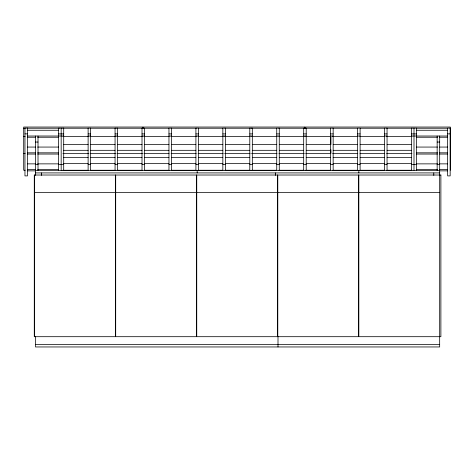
<?xml version="1.0" encoding="UTF-8"?>
<svg xmlns="http://www.w3.org/2000/svg" width="474" height="474" viewBox="0 0 474 474"><rect width="100%" height="100%" fill="white"/><g stroke="black" fill="none" stroke-linecap="round" stroke-linejoin="round"><path stroke-width="0.71" d="M23.7 128.229L25.181 128.229M27.403 128.229L59.226 128.229M62.924 128.229L88.087 128.229M90.309 128.229L115.466 128.229M116.948 128.229L142.111 128.229M144.54 128.229L168.904 128.229M171.114 128.229L196.218 128.229M198.428 128.229L222.792 128.229M225.008 128.229L250.106 128.229M251.587 128.229L276.686 128.229M278.902 128.229L304 128.229M305.689 128.229L330.775 128.229M332.985 128.229L357.337 128.229M360.287 128.229L384.633 128.229M386.849 128.229L411.936 128.229M416.362 128.229L447.349 128.229M27.492 130.255L58.646 130.255M416.522 130.255L447.64 130.255M24.962 133.875L27.492 133.875M58.646 133.917L63.7 133.917M88.117 133.917L90.647 133.917M115.064 133.917L117.588 133.917M142.01 133.917L144.534 133.917M168.957 133.917L171.481 133.917M195.904 133.917L198.428 133.917M222.845 133.917L225.375 133.917M249.792 133.917L252.322 133.917M276.739 133.917L279.269 133.917M303.686 133.917L306.21 133.917M330.633 133.917L333.157 133.917M357.58 133.917L360.104 133.917M384.527 133.917L387.051 133.917M411.468 133.917L416.522 133.917M447.64 133.875L450.164 133.875M27.492 136.02L63.7 136.02M88.117 136.02L90.647 136.02M115.064 136.02L117.588 136.02M142.01 136.02L144.534 136.02M168.957 136.02L171.481 136.02M195.904 136.02L198.428 136.02M222.845 136.02L225.375 136.02M249.792 136.02L252.322 136.02M276.739 136.02L279.269 136.02M303.686 136.02L306.21 136.02M330.633 136.02L333.157 136.02M357.58 136.02L360.104 136.02M384.527 136.02L387.051 136.02M411.468 136.02L447.64 136.02M23.7 136.589L25.181 136.548M62.924 136.548L88.626 136.589M90.101 136.589L115.466 136.548M116.948 136.548L142.49 136.589M143.966 136.589L169.052 136.589M171.114 136.548L196.218 136.548M198.055 136.589L223.153 136.589M224.629 136.589L250.106 136.548M251.587 136.548L277.047 136.589M278.902 136.548L304.361 136.589M305.689 136.548L330.935 136.589L330.935 144.629M332.63 136.589L357.793 136.589M360.009 136.589L384.633 136.548M386.654 136.589L411.936 136.548M27.492 137.247L35.461 137.247M37.636 137.247L58.646 137.247M416.522 137.247L437.508 137.247M439.676 137.247L447.64 137.247M35.491 142.046L38.015 142.046M437.152 142.046L439.676 142.046M63.7 144.422L88.117 144.422M90.647 144.422L115.064 144.422M117.588 144.422L142.01 144.422M144.534 144.422L168.957 144.422M171.481 144.422L195.904 144.422M198.428 144.422L222.845 144.422M225.375 144.422L249.792 144.422M252.322 144.422L276.739 144.422M279.269 144.422L303.686 144.422M306.21 144.422L330.633 144.422M333.157 144.422L357.58 144.422M360.104 144.422L384.527 144.422M387.051 144.422L411.468 144.422M27.492 147.064L35.461 147.064M37.636 147.064L58.646 147.064M416.522 147.064L437.508 147.064M439.676 147.064L447.64 147.064M63.7 150.317L88.117 150.317M90.647 150.317L115.064 150.317M117.588 150.317L142.01 150.317M144.534 150.317L168.957 150.317M171.481 150.317L195.904 150.317M198.428 150.317L222.845 150.317M225.375 150.317L249.792 150.317M252.322 150.317L276.739 150.317M279.269 150.317L303.686 150.317M306.21 150.317L330.633 150.317M333.157 150.317L357.58 150.317M360.104 150.317L384.527 150.317M387.051 150.317L411.468 150.317M27.492 152.829L35.461 152.829M37.636 152.829L58.646 152.829M416.522 152.829L437.508 152.829M439.676 152.829L447.64 152.829M23.7 153.398L25.181 153.44M62.924 153.44L88.626 153.398M90.101 153.398L115.466 153.44M116.948 153.44L142.49 153.398M143.966 153.398L169.052 153.398M171.114 153.44L196.218 153.44M198.055 153.398L223.153 153.398M224.629 153.398L250.106 153.44M251.587 153.44L277.047 153.398M278.902 153.44L304.361 153.398M305.689 153.44L330.935 153.398L330.935 149.743M332.63 153.398L357.793 153.398M360.009 153.398L384.633 153.44M386.654 153.398L411.936 153.44M27.492 154.05L35.461 154.05M37.636 154.05L58.646 154.05M416.522 154.05L437.508 154.05M439.676 154.05L447.64 154.05M63.7 157.463L88.117 157.463M90.647 157.463L115.064 157.463M117.588 157.463L142.01 157.463M144.534 157.463L168.957 157.463M171.481 157.463L195.904 157.463M198.428 157.463L222.845 157.463M225.375 157.463L249.792 157.463M252.322 157.463L276.739 157.463M279.269 157.463L303.686 157.463M306.21 157.463L330.633 157.463M333.157 157.463L357.58 157.463M360.104 157.463L384.527 157.463M387.051 157.463L411.468 157.463M63.7 163.358L88.117 163.358M90.647 163.358L115.064 163.358M117.588 163.358L142.01 163.358M144.534 163.358L168.957 163.358M171.481 163.358L195.904 163.358M198.428 163.358L222.845 163.358M225.375 163.358L249.792 163.358M252.322 163.358L276.739 163.358M279.269 163.358L303.686 163.358M306.21 163.358L330.633 163.358M333.157 163.358L357.58 163.358M360.104 163.358L384.527 163.358M387.051 163.358L411.468 163.358M27.492 163.868L35.461 163.868M37.636 163.868L58.646 163.868M416.522 163.868L437.508 163.868M439.676 163.868L447.64 163.868M35.491 164.49L38.015 164.49M58.646 164.49L63.7 164.49M88.117 164.49L90.647 164.49M115.064 164.49L117.588 164.49M142.01 164.49L144.534 164.49M168.957 164.49L171.481 164.49M195.904 164.49L198.428 164.49M222.845 164.49L225.375 164.49M249.792 164.49L252.322 164.49M276.739 164.49L279.269 164.49M303.686 164.49L306.21 164.49M330.633 164.49L333.157 164.49M357.58 164.49L360.104 164.49M384.527 164.49L387.051 164.49M411.468 164.49L416.522 164.49M437.152 164.49L439.676 164.49M27.492 169.633L35.461 169.633M37.636 169.633L58.646 169.633M416.522 169.633L437.508 169.633M439.676 169.633L447.64 169.633M25.181 170.249L23.7 170.249L23.7 127.044L142.852 127.044L142.852 128.43M62.924 170.249L88.087 170.249M90.309 170.249L115.466 170.249M116.948 170.249L142.111 170.249M144.54 170.249L168.904 170.249M171.114 170.249L196.218 170.249M198.428 170.249L222.792 170.249M225.008 170.249L250.106 170.249M251.587 170.249L276.686 170.249M278.902 170.249L304 170.249M305.689 170.249L330.775 170.249M332.985 170.249L357.337 170.249M360.287 170.249L384.633 170.249M386.849 170.249L411.936 170.249M35.491 170.385L439.676 170.385M27.492 170.859L35.461 170.859M439.676 170.859L447.64 170.859M35.491 172.909L439.676 172.909M34.649 192.438L439.676 192.438M35.491 344.426L439.676 344.426M450.3 170.249L450.3 127.044L304.948 127.044L304.948 128.229M439.676 136.02L439.676 346.956L35.491 346.956L35.491 336.593M437.152 136.02L437.152 170.385M433.787 172.909L433.787 175.439M416.522 170.385L416.522 128.152L411.468 128.152L411.468 170.385M413.998 128.152L413.998 170.385M387.051 170.385L387.051 128.152L384.527 128.152L384.527 170.385M360.104 170.385L360.104 128.152L357.58 128.152L357.58 170.385M358.842 170.385L358.842 172.909M333.157 170.385L333.157 128.152L330.633 128.152L330.633 170.385M306.21 170.385L306.21 128.152L303.686 128.152L303.686 170.385M304.741 128.229L304.741 127.044L143.065 127.044L143.065 128.43M279.269 170.385L279.269 128.152L276.739 128.152L276.739 170.385M278.001 336.593L278.001 346.956M275.477 172.909L275.477 175.439M252.322 170.385L252.322 128.152L249.792 128.152L249.792 170.385M225.375 170.385L225.375 128.152L222.845 128.152L222.845 170.385M198.428 170.385L198.428 128.152L195.904 128.152L195.904 170.385M197.166 170.385L197.166 172.909M171.481 170.385L171.481 128.152L168.957 128.152L168.957 170.385M144.534 170.385L144.534 128.152L142.01 128.152L142.01 170.385M117.588 170.385L117.588 128.152L115.064 128.152L115.064 170.385M90.647 170.385L90.647 128.152L88.117 128.152L88.117 170.385M63.7 170.385L63.7 128.152L58.646 128.152L58.646 170.385M61.17 128.152L61.17 170.385M41.386 172.909L41.386 175.439M38.015 136.02L38.015 170.385M35.491 136.02L35.491 175.439M34.649 175.019L34.649 336.694M27.492 128.11L24.962 128.11L24.962 175.895L27.492 175.895L27.492 128.11M450.164 128.11L447.64 128.11L447.64 175.895L450.164 175.895L450.164 128.11M115.484 175.019L34.276 175.019L34.276 336.694L115.484 336.694L115.484 175.019M196.532 175.019L115.697 175.019L115.697 336.694L196.532 336.694L196.532 175.019M277.58 175.019L196.746 175.019L196.746 336.694L277.58 336.694L277.58 175.019M358.628 175.019L277.794 175.019L277.794 336.694L358.628 336.694L358.628 175.019M440.891 175.019L358.842 175.019L358.842 336.694L440.891 336.694L440.891 175.019"/></g></svg>
